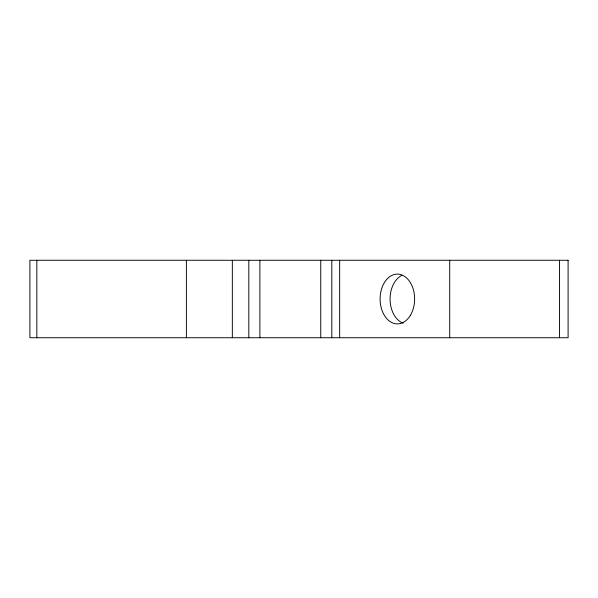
<?xml version="1.0" encoding="UTF-8"?>
<svg xmlns="http://www.w3.org/2000/svg" width="598" height="598" viewBox="0 0 598 598"><rect width="100%" height="100%" fill="white"/><g stroke="black" fill="none" stroke-linecap="round" stroke-linejoin="round"><path stroke-width="0.9" d="M559.556 260.265L559.556 337.735M449.711 260.265L449.711 337.735M339.671 260.265L339.671 337.735M331.815 260.265L331.815 337.735M320.752 260.265L320.752 337.735M259.883 260.265L259.883 337.735M248.82 260.265L248.82 337.735M232.338 260.265L232.338 337.735M186.382 260.265L186.382 337.735M36.837 260.265L36.837 337.735M403.224 323.182A24.899 17.26 90 0 1 390.098 300.069A24.899 17.26 90 0 1 401.796 275.416M568.1 260.265L29.9 260.265L29.9 337.735L568.1 337.735L568.1 260.265M410.333 315.43A24.899 17.26 -90 0 0 400.742 274.579A24.899 17.26 -90 0 0 381.016 306.991A24.899 17.26 -90 0 0 410.333 315.43"/></g></svg>
